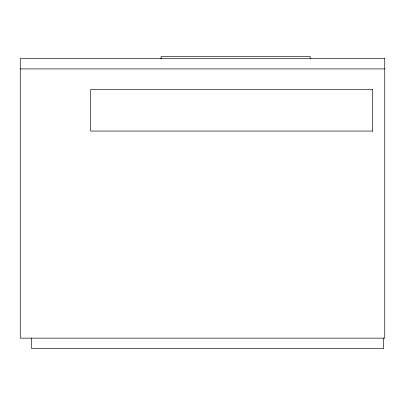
<?xml version="1.0" encoding="UTF-8"?>
<svg xmlns="http://www.w3.org/2000/svg" width="405" height="405" viewBox="0 0 405 405"><rect width="100%" height="100%" fill="white"/><g stroke="black" fill="none" stroke-linecap="round" stroke-linejoin="round"><path stroke-width="0.61" d="M20.25 68.921L384.75 68.921M372.322 89.632L90.664 89.632L90.664 131.048L372.322 131.048M383.697 338.15L383.697 348.508L31.625 348.508L31.625 338.15M372.322 89.196L372.322 131.483M310.195 59.003L310.195 56.492L161.079 56.492L161.079 59.003M384.75 58.563L20.25 58.563L20.25 338.15L384.75 338.15L384.75 58.563"/></g></svg>
